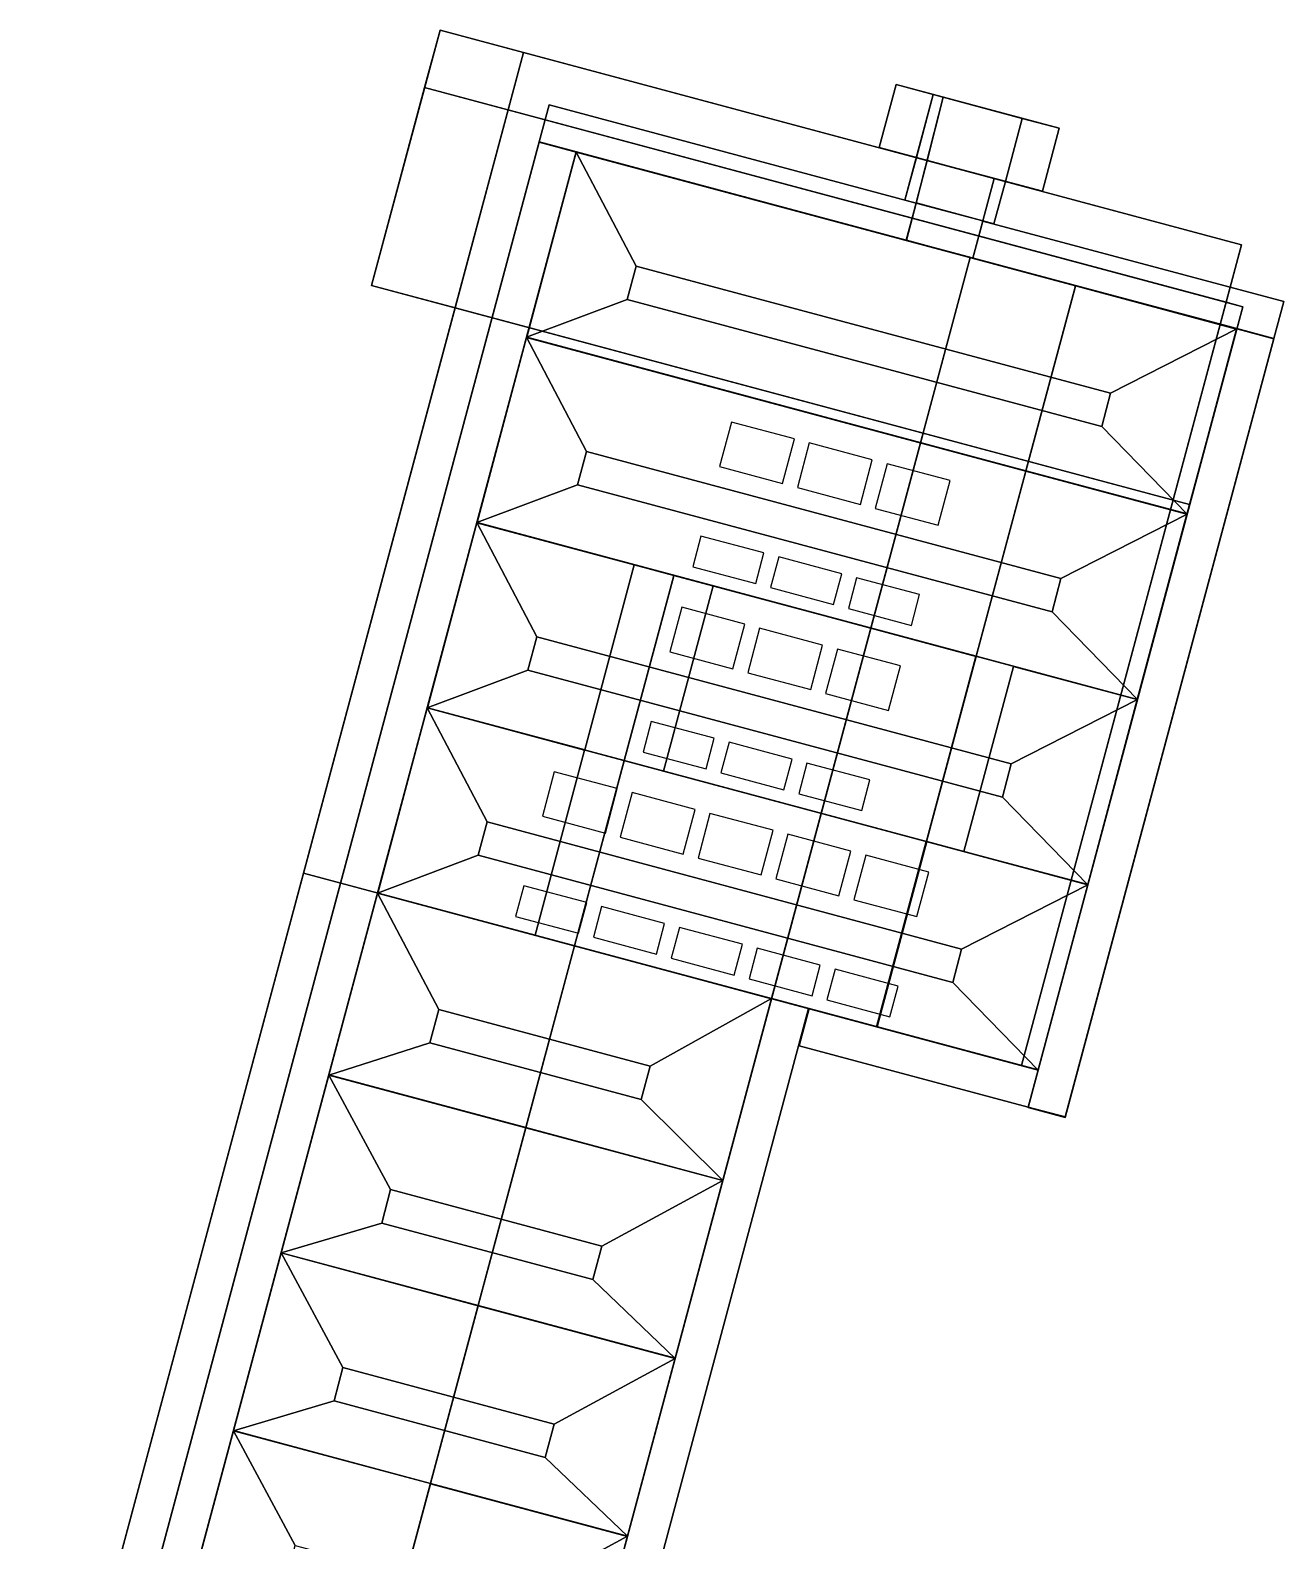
# Model space of a CAD drawing. Header units: metres. Extents: x -26 to 23.2, y -19.2 to 42.9.
# Drawn here: x -9.51 to 23.16, y 3.52 to 42.91 of the extents above; entities that cross this region are included whole.
import ezdxf

# ---------------------------------------------------------------- set-up
doc = ezdxf.new("R2010")
doc.units = ezdxf.units.M

msp = doc.modelspace()

# ---------------------------------------------------------------- linework, layer by layer
at = {"layer": 'Building Shading', "color": 195}
for points in [[(1.17287, 42.90588), (-0.6104, 36.25065), (1.56294, 35.6683), (3.3462, 42.32353)], [(3.3462, 42.32353), (1.56294, 35.6683), (-0.6104, 36.25065), (1.17287, 42.90588)], [(1.17287, 42.90588), (1.17287, 42.90588, -15), (-0.6104, 36.25065, -15), (-0.6104, 36.25065)], [(-0.6104, 36.25065), (-0.6104, 36.25065, -15), (1.17287, 42.90588, -15), (1.17287, 42.90588)], [(22.05618, 37.31021, -15), (21.65502, 35.81302, -15), (0.7717, 41.40869, -15), (1.17287, 42.90588, -15)], [(1.17287, 42.90588, -15), (0.7717, 41.40869, -15), (21.65502, 35.81302, -15), (22.05618, 37.31021, -15)], [(22.05618, 37.31021), (22.05618, 37.31021, -15), (1.17287, 42.90588, -15), (1.17287, 42.90588)], [(1.17287, 42.90588), (1.17287, 42.90588, -15), (22.05618, 37.31021, -15), (22.05618, 37.31021)], [(3.3462, 42.32353), (-2.38664, 20.92828), (16.32334, 15.91495), (22.05618, 37.31021)], [(22.05618, 37.31021), (16.32334, 15.91495), (-2.38664, 20.92828), (3.3462, 42.32353)], [(22.08968, 35.69656, -15), (20.70759, 30.53851, -15), (-0.6104, 36.25065, -15), (0.7717, 41.40869, -15)], [(0.7717, 41.40869, -15), (-0.6104, 36.25065, -15), (20.70759, 30.53851, -15), (22.08968, 35.69656, -15)], [(16.34456, 40.60682, 1.02), (15.90457, 38.96475, 1.02), (12.61988, 39.84487, 1.02), (13.05987, 41.48695, 1.02)], [(13.05987, 41.48695, 1.02), (12.61988, 39.84487, 1.02), (15.90457, 38.96475, 1.02), (16.34456, 40.60682, 1.02)], [(13.05987, 41.48695, 1.12), (12.61988, 39.84487, 1.12), (13.58581, 39.58606, 1.12), (14.0258, 41.22813, 1.12)], [(14.0258, 41.22813, 1.12), (13.58581, 39.58606, 1.12), (12.61988, 39.84487, 1.12), (13.05987, 41.48695, 1.12)], [(13.05987, 41.48695, 1.12), (13.05987, 41.48695, 1.02), (12.61988, 39.84487, 1.02), (12.61988, 39.84487, 1.12)], [(12.61988, 39.84487, 1.12), (12.61988, 39.84487, 1.02), (13.05987, 41.48695, 1.02), (13.05987, 41.48695, 1.12)], [(17.31049, 40.348, 1.12), (17.31049, 40.348, 1.02), (13.05987, 41.48695, 1.02), (13.05987, 41.48695, 1.12)], [(13.05987, 41.48695, 1.12), (13.05987, 41.48695, 1.02), (17.31049, 40.348, 1.02), (17.31049, 40.348, 1.12)], [(13.57859, 38.40003, 1.02), (13.32096, 37.43635, 1.02), (3.757, 39.99383, 1.02), (4.01582, 40.95976, 1.02)], [(4.01582, 40.95976, 1.02), (3.757, 39.99383, 1.02), (13.32096, 37.43635, 1.02), (13.57859, 38.40003, 1.02)], [(14.0258, 41.22813, 1.12), (13.28877, 38.47751, 1.12), (13.57859, 38.40003, 1.12), (14.28661, 41.15825, 1.12)], [(14.28661, 41.15825, 1.12), (13.57859, 38.40003, 1.12), (13.28877, 38.47751, 1.12), (14.0258, 41.22813, 1.12)], [(14.28661, 41.15825, 1.12), (13.86391, 39.51154, 1.12), (16.87049, 38.70593, 1.12), (17.31049, 40.348, 1.12)], [(17.31049, 40.348, 1.12), (16.87049, 38.70593, 1.12), (13.86391, 39.51154, 1.12), (14.28661, 41.15825, 1.12)], [(17.31049, 40.348, 1.02), (16.87049, 38.70593, 1.02), (15.90457, 38.96475, 1.02), (16.34456, 40.60682, 1.02)], [(16.34456, 40.60682, 1.02), (15.90457, 38.96475, 1.02), (16.87049, 38.70593, 1.02), (17.31049, 40.348, 1.02)], [(16.87049, 38.70593, 1.12), (16.87049, 38.70593, 1.02), (17.31049, 40.348, 1.02), (17.31049, 40.348, 1.12)], [(17.31049, 40.348, 1.12), (17.31049, 40.348, 1.02), (16.87049, 38.70593, 1.02), (16.87049, 38.70593, 1.12)], [(4.72159, 39.72916, 1.02), (-6.66903, -2.78124, 1.02), (-7.63496, -2.52242, 1.02), (3.75567, 39.98797, 1.02)], [(3.75567, 39.98797, 1.02), (-7.63496, -2.52242, 1.02), (-6.66903, -2.78124, 1.02), (4.72159, 39.72916, 1.02)], [(4.72396, 39.73887, 4.12), (-6.66667, -2.77152, 4.12), (-7.63259, -2.5127, 4.12), (3.75803, 39.99769, 4.12)], [(3.75803, 39.99769, 4.12), (-7.63259, -2.5127, 4.12), (-6.66667, -2.77152, 4.12), (4.72396, 39.73887, 4.12)], [(12.61988, 39.84487, 1.12), (12.61988, 39.84487, 1.02), (13.58581, 39.58606, 1.02), (13.58581, 39.58606, 1.12)], [(13.58581, 39.58606, 1.12), (13.58581, 39.58606, 1.02), (12.61988, 39.84487, 1.02), (12.61988, 39.84487, 1.12)], [(15.61479, 39.04239, 1.02), (15.31806, 37.93498, 1.02), (13.28877, 38.47751, 1.02), (13.58581, 39.58606, 1.02)], [(13.58581, 39.58606, 1.02), (13.28877, 38.47751, 1.02), (15.31806, 37.93498, 1.02), (15.61479, 39.04239, 1.02)], [(13.58581, 39.58606, 1.12), (13.58581, 39.58606, 1.02), (13.28877, 38.47751, 1.02), (13.28877, 38.47751, 1.12)], [(13.28877, 38.47751, 1.12), (13.28877, 38.47751, 1.02), (13.58581, 39.58606, 1.02), (13.58581, 39.58606, 1.12)], [(13.86391, 39.51154, 1.12), (13.57937, 38.40303, 1.12), (15.6085, 37.85979, 1.12), (15.90457, 38.96475, 1.12)], [(15.90457, 38.96475, 1.12), (15.6085, 37.85979, 1.12), (13.57937, 38.40303, 1.12), (13.86391, 39.51154, 1.12)], [(15.90457, 38.96475, 1.02), (15.6085, 37.85979, 1.02), (15.3187, 37.93738, 1.02), (15.61479, 39.04239, 1.02)], [(15.61479, 39.04239, 1.02), (15.3187, 37.93738, 1.02), (15.6085, 37.85979, 1.02), (15.90457, 38.96475, 1.02)], [(15.6085, 37.85979, 1.12), (15.6085, 37.85979, 1.02), (15.90457, 38.96475, 1.02), (15.90457, 38.96475, 1.12)], [(15.90457, 38.96475, 1.12), (15.90457, 38.96475, 1.02), (15.6085, 37.85979, 1.02), (15.6085, 37.85979, 1.12)], [(15.90457, 38.96475, 1.12), (15.90457, 38.96475, 1.02), (16.87049, 38.70593, 1.02), (16.87049, 38.70593, 1.12)], [(16.87049, 38.70593, 1.12), (16.87049, 38.70593, 1.02), (15.90457, 38.96475, 1.02), (15.90457, 38.96475, 1.12)], [(13.28877, 38.47751, 1.12), (13.28877, 38.47751, 1.02), (13.57859, 38.40003, 1.02), (13.57859, 38.40003, 1.12)], [(13.57859, 38.40003, 1.12), (13.57859, 38.40003, 1.02), (13.28877, 38.47751, 1.02), (13.28877, 38.47751, 1.12)], [(13.57937, 38.40303, 1.12), (13.32932, 37.42894, 1.12), (15.05833, 36.96565, 1.12), (15.3187, 37.93738, 1.12)], [(15.3187, 37.93738, 1.12), (15.05833, 36.96565, 1.12), (13.32932, 37.42894, 1.12), (13.57937, 38.40303, 1.12)], [(15.31806, 37.93498, 1.02), (15.05833, 36.96565, 1.02), (13.32932, 37.42894, 1.02), (13.57859, 38.40003, 1.02)], [(13.57859, 38.40003, 1.02), (13.32932, 37.42894, 1.02), (15.05833, 36.96565, 1.02), (15.31806, 37.93498, 1.02)], [(13.57859, 38.40003, 1.12), (13.57859, 38.40003, 1.02), (13.32932, 37.42894, 1.02), (13.32932, 37.42894, 1.12)], [(13.32932, 37.42894, 1.12), (13.32932, 37.42894, 1.02), (13.57859, 38.40003, 1.02), (13.57859, 38.40003, 1.12)], [(15.05833, 36.96565, 1.12), (15.05833, 36.96565, 1.02), (15.3187, 37.93738, 1.02), (15.3187, 37.93738, 1.12)], [(15.3187, 37.93738, 1.12), (15.3187, 37.93738, 1.02), (15.05833, 36.96565, 1.02), (15.05833, 36.96565, 1.12)], [(23.16046, 35.83212, 1.02), (22.90283, 34.86844, 1.02), (15.05833, 36.96565, 1.02), (15.31715, 37.93158, 1.02)], [(15.31715, 37.93158, 1.02), (15.05833, 36.96565, 1.02), (22.90283, 34.86844, 1.02), (23.16046, 35.83212, 1.02)], [(15.3187, 37.93738, 1.12), (15.3187, 37.93738, 1.02), (15.6085, 37.85979, 1.02), (15.6085, 37.85979, 1.12)], [(15.6085, 37.85979, 1.12), (15.6085, 37.85979, 1.02), (15.3187, 37.93738, 1.02), (15.3187, 37.93738, 1.12)], [(13.32932, 37.42894, 1.12), (13.32932, 37.42894, 1.02), (15.05833, 36.96565, 1.02), (15.05833, 36.96565, 1.12)], [(15.05833, 36.96565, 1.12), (15.05833, 36.96565, 1.02), (13.32932, 37.42894, 1.02), (13.32932, 37.42894, 1.12)], [(21.65502, 35.81302), (21.65502, 35.81302, -15), (22.05618, 37.31021, -15), (22.05618, 37.31021)], [(22.05618, 37.31021), (22.05618, 37.31021, -15), (21.65502, 35.81302, -15), (21.65502, 35.81302)], [(-0.6104, 36.25065), (-0.6104, 36.25065, -15), (1.56294, 35.6683, -15), (1.56294, 35.6683)], [(1.56294, 35.6683), (1.56294, 35.6683, -15), (-0.6104, 36.25065, -15), (-0.6104, 36.25065)], [(13.76258, 32.39942, -15), (2.69289, -8.91323, -15), (-9.50675, -5.64434, -15), (1.56294, 35.6683, -15)], [(1.56294, 35.6683, -15), (-9.50675, -5.64434, -15), (2.69289, -8.91323, -15), (13.76258, 32.39942, -15)], [(1.56294, 35.6683), (1.56294, 35.6683, -15), (-9.50675, -5.64434, -15), (-9.50675, -5.64434)], [(-9.50675, -5.64434), (-9.50675, -5.64434, -15), (1.56294, 35.6683, -15), (1.56294, 35.6683)], [(21.65502, 35.81302), (16.32334, 15.91495), (16.75801, 15.79848), (22.08968, 35.69656)], [(22.08968, 35.69656), (16.75801, 15.79848), (16.32334, 15.91495), (21.65502, 35.81302)], [(16.75801, 15.79848), (16.75801, 15.79848, -15), (22.08968, 35.69656, -15), (22.08968, 35.69656)], [(22.08968, 35.69656), (22.08968, 35.69656, -15), (16.75801, 15.79848, -15), (16.75801, 15.79848)], [(22.08968, 35.69656), (22.08968, 35.69656, -15), (21.65502, 35.81302, -15), (21.65502, 35.81302)], [(21.65502, 35.81302), (21.65502, 35.81302, -15), (22.08968, 35.69656, -15), (22.08968, 35.69656)], [(22.90032, 34.85818, 1.02), (17.46253, 14.56408, 1.02), (16.4966, 14.8229, 1.02), (21.93439, 35.117, 1.02)], [(21.93439, 35.117, 1.02), (16.4966, 14.8229, 1.02), (17.46253, 14.56408, 1.02), (22.90032, 34.85818, 1.02)], [(22.90268, 34.8679, 4.12), (17.46489, 14.5738, 4.12), (16.49897, 14.83262, 4.12), (21.93676, 35.12672, 4.12)], [(21.93676, 35.12672, 4.12), (16.49897, 14.83262, 4.12), (17.46489, 14.5738, 4.12), (22.90268, 34.8679, 4.12)], [(20.70759, 30.53851, -15), (16.75801, 15.79848, -15), (9.813, 17.65939, -15), (13.76258, 32.39942, -15)], [(13.76258, 32.39942, -15), (9.813, 17.65939, -15), (16.75801, 15.79848, -15), (20.70759, 30.53851, -15)], [(-2.38664, 20.92828), (-9.50675, -5.64434), (2.69289, -8.91323), (9.813, 17.65939)], [(9.813, 17.65939), (2.69289, -8.91323), (-9.50675, -5.64434), (-2.38664, 20.92828)], [(2.69289, -8.91323), (2.69289, -8.91323, -15), (9.813, 17.65939, -15), (9.813, 17.65939)], [(9.813, 17.65939), (9.813, 17.65939, -15), (2.69289, -8.91323, -15), (2.69289, -8.91323)], [(10.77893, 17.40057, 4.12), (4.56468, -5.79131, 4.12), (3.59876, -5.53249, 4.12), (9.813, 17.65939, 4.12)], [(9.813, 17.65939, 4.12), (3.59876, -5.53249, 4.12), (4.56468, -5.79131, 4.12), (10.77893, 17.40057, 4.12)], [(10.77893, 17.40057, 1.02), (4.56468, -5.79131, 1.02), (3.59876, -5.53249, 1.02), (9.813, 17.65939, 1.02)], [(9.813, 17.65939, 1.02), (3.59876, -5.53249, 1.02), (4.56468, -5.79131, 1.02), (10.77893, 17.40057, 1.02)], [(9.813, 17.65939), (9.813, 17.65939, -15), (16.75801, 15.79848, -15), (16.75801, 15.79848)], [(16.75801, 15.79848), (16.75801, 15.79848, -15), (9.813, 17.65939, -15), (9.813, 17.65939)], [(16.75779, 15.79854, 4.12), (16.49897, 14.83262, 4.12), (10.52955, 16.43212, 4.12), (10.78837, 17.39804, 4.12)], [(10.78837, 17.39804, 4.12), (10.52955, 16.43212, 4.12), (16.49897, 14.83262, 4.12), (16.75779, 15.79854, 4.12)], [(16.75801, 15.79848, 1.02), (16.49919, 14.83256, 1.02), (10.52977, 16.43206, 1.02), (10.78859, 17.39798, 1.02)], [(10.78859, 17.39798, 1.02), (10.52977, 16.43206, 1.02), (16.49919, 14.83256, 1.02), (16.75801, 15.79848, 1.02)]]:
    msp.add_3dface(points, dxfattribs=at)
at = {"layer": 'CENTRAL', "color": 43}
for points in [[(7.2673, 28.69427, 1.12), (7.2673, 28.69427, 4.12), (4.67911, 19.03502, 4.12), (4.67911, 19.03502, 1.12)], [(7.2673, 28.69427, 1.12), (7.2673, 28.69427, 4.12), (15.1413, 26.58444, 4.12), (15.1413, 26.58444, 1.12)], [(12.55311, 16.92518, 1.12), (12.55311, 16.92518, 4.12), (15.1413, 26.58444, 4.12), (15.1413, 26.58444, 1.12)], [(4.67911, 19.03502, 1.12), (4.67911, 19.03502, 4.12), (9.813, 17.65939, 4.12), (9.813, 17.65939, 1.12)], [(9.813, 17.65939, 1.52), (9.813, 17.65939, 1.12), (12.55601, 16.92441, 1.12), (12.55601, 16.92441, 1.52)], [(9.813, 17.65939, 4.12), (9.813, 17.65939, 3.92), (12.55601, 16.92441, 3.92), (12.55601, 16.92441, 4.12)], [(9.813, 17.65939, 3.92), (9.813, 17.65939, 1.52), (12.55601, 16.92441, 1.52), (12.55601, 16.92441, 3.92)]]:
    msp.add_3dface(points, dxfattribs=at)
at = {"layer": 'CENTRAL', "color": 8}
msp.add_3dface([(15.1442, 26.58366, 1.12), (12.55601, 16.92441, 1.12), (4.67911, 19.03502, 1.12), (7.2673, 28.69427, 1.12)], dxfattribs=at)
at = {"layer": 'CENTRAL', "color": 45}
for points in [[(7.26471, 28.68461, 1.12), (7.26471, 28.68461, 4.12), (4.67911, 19.03502, 4.12), (4.67911, 19.03502, 1.12)], [(8.29016, 28.41709, 4.12), (6.99762, 23.59326, 4.12), (13.84798, 21.75771, 4.12), (15.14053, 26.58154, 4.12)], [(7.2673, 28.69427, 1.12), (7.2673, 28.69427, 4.12), (15.13164, 26.58703, 4.12), (15.13164, 26.58703, 1.12)], [(12.55311, 16.92518, 1.12), (12.55311, 16.92518, 4.12), (15.13871, 26.57478, 4.12), (15.13871, 26.57478, 1.12)], [(12.54635, 16.92699, 4.12), (13.84045, 21.75662, 4.12), (5.9732, 23.86464, 4.12), (4.67911, 19.03502, 4.12)], [(4.67911, 19.03502, 1.12), (4.67911, 19.03502, 4.12), (9.80334, 17.66198, 4.12), (9.80334, 17.66198, 1.12)]]:
    msp.add_3dface(points, dxfattribs=at)
at = {"layer": 'CENTRAL', "color": 15}
for points in [[(7.2673, 28.69427, 4.12), (5.9732, 23.86464, 4.12), (13.8501, 21.75403, 4.12), (15.1442, 26.58366, 4.12)], [(5.9732, 23.86464, 4.12), (4.67911, 19.03502, 4.12), (12.55601, 16.92441, 4.12), (13.8501, 21.75403, 4.12)]]:
    msp.add_3dface(points, dxfattribs=at)
at = {"layer": 'CENTRAL', "color": 143}
for points in [[(9.9096, 17.63351, 3.868), (9.9096, 17.63351, 2.842), (12.45942, 16.95029, 2.842), (12.45942, 16.95029, 3.868)], [(9.9096, 17.63351, 2.738), (9.9096, 17.63351, 2.272), (12.45942, 16.95029, 2.272), (12.45942, 16.95029, 2.738)]]:
    msp.add_3dface(points, dxfattribs=at)
at = {"layer": 'LARGECONF', "color": 43}
for points in [[(4.72287, 39.73393, 3.92), (4.72287, 39.73393, 1.52), (2.1334, 30.0699, 1.52), (2.1334, 30.0699, 3.92)], [(4.72287, 39.73393, 4.12), (4.72287, 39.73393, 3.92), (2.1334, 30.0699, 3.92), (2.1334, 30.0699, 4.12)], [(4.72287, 39.73393, 1.52), (4.72287, 39.73393, 1.12), (2.1334, 30.0699, 1.12), (2.1334, 30.0699, 1.52)], [(17.73435, 36.25022, 3.92), (17.73435, 36.25022, 1.52), (4.72316, 39.73501, 1.52), (4.72316, 39.73501, 3.92)], [(17.73435, 36.25022, 4.12), (17.73435, 36.25022, 3.92), (4.72316, 39.73501, 3.92), (4.72316, 39.73501, 4.12)], [(17.73435, 36.25022, 1.52), (17.73435, 36.25022, 1.12), (4.72316, 39.73501, 1.12), (4.72316, 39.73501, 1.52)], [(15.1442, 26.58366, 1.12), (15.1442, 26.58366, 4.12), (17.73239, 36.24292, 4.12), (17.73239, 36.24292, 1.12)], [(2.1334, 30.0699, 1.12), (2.1334, 30.0699, 4.12), (7.2673, 28.69427, 4.12), (7.2673, 28.69427, 1.12)], [(15.1413, 26.58444, 1.12), (15.1413, 26.58444, 4.12), (7.2673, 28.69427, 4.12), (7.2673, 28.69427, 1.12)]]:
    msp.add_3dface(points, dxfattribs=at)
at = {"layer": 'LARGECONF', "color": 8}
msp.add_3dface([(17.73239, 36.24292, 1.12), (15.1442, 26.58366, 1.12), (2.1334, 30.0699, 1.12), (4.72159, 39.72916, 1.12)], dxfattribs=at)
at = {"layer": 'LARGECONF', "color": 143}
for points in [[(4.69699, 39.63733, 2.738), (4.69699, 39.63733, 2.272), (2.15928, 30.16649, 2.272), (2.15928, 30.16649, 2.738)], [(4.69699, 39.63733, 3.868), (4.69699, 39.63733, 2.842), (2.15928, 30.16649, 2.842), (2.15928, 30.16649, 3.868)], [(17.63734, 36.27458, 3.868), (17.63734, 36.27458, 2.272), (4.81948, 39.70813, 2.272), (4.81948, 39.70813, 3.868)]]:
    msp.add_3dface(points, dxfattribs=at)
at = {"layer": 'LARGECONF', "color": 15}
for points in [[(4.72159, 39.72916, 4.12), (3.42847, 34.90318, 4.12), (16.43927, 31.41694, 4.12), (17.73239, 36.24292, 4.12)], [(3.4275, 34.89953, 4.12), (2.1334, 30.0699, 4.12), (15.1442, 26.58366, 4.12), (16.4383, 31.41329, 4.12)]]:
    msp.add_3dface(points, dxfattribs=at)
at = {"layer": 'LARGECONF', "color": 45}
for points in [[(4.72371, 39.72548, 4.12), (3.43215, 34.9053, 4.12), (16.43715, 31.42062, 4.12), (17.72872, 36.2408, 4.12)], [(15.1442, 26.58366, 1.12), (15.1442, 26.58366, 4.12), (17.7298, 36.23326, 4.12), (17.7298, 36.23326, 1.12)], [(3.42962, 34.89585, 4.12), (2.13708, 30.07202, 4.12), (15.14208, 26.58734, 4.12), (16.43462, 31.41117, 4.12)], [(2.1334, 30.0699, 1.12), (2.1334, 30.0699, 4.12), (7.25764, 28.69686, 4.12), (7.25764, 28.69686, 1.12)], [(15.13164, 26.58703, 1.12), (15.13164, 26.58703, 4.12), (7.2673, 28.69427, 4.12), (7.2673, 28.69427, 1.12)]]:
    msp.add_3dface(points, dxfattribs=at)
at = {"layer": 'NEOFF', "color": 8}
msp.add_3dface([(21.93439, 35.117, 1.12), (16.75801, 15.79848, 1.12), (12.55601, 16.92441, 1.12), (17.73239, 36.24292, 1.12)], dxfattribs=at)
at = {"layer": 'NEOFF', "color": 43}
for points in [[(17.73239, 36.24292, 1.12), (17.73239, 36.24292, 4.12), (15.1442, 26.58366, 4.12), (15.1442, 26.58366, 1.12)], [(21.93698, 35.12666, 3.92), (21.93698, 35.12666, 1.52), (17.73475, 36.25173, 1.52), (17.73475, 36.25173, 3.92)], [(21.93698, 35.12666, 4.12), (21.93698, 35.12666, 3.92), (17.73475, 36.25173, 3.92), (17.73475, 36.25173, 4.12)], [(21.93698, 35.12666, 1.52), (21.93698, 35.12666, 1.12), (17.73475, 36.25173, 1.12), (17.73475, 36.25173, 1.52)], [(16.75801, 15.79848, 1.52), (16.75801, 15.79848, 1.12), (21.93698, 35.12666, 1.12), (21.93698, 35.12666, 1.52)], [(16.75801, 15.79848, 3.92), (16.75801, 15.79848, 1.52), (21.93698, 35.12666, 1.52), (21.93698, 35.12666, 3.92)], [(16.75801, 15.79848, 4.12), (16.75801, 15.79848, 3.92), (21.93698, 35.12666, 3.92), (21.93698, 35.12666, 4.12)], [(15.1413, 26.58444, 1.12), (15.1413, 26.58444, 4.12), (12.55311, 16.92518, 4.12), (12.55311, 16.92518, 1.12)], [(12.55601, 16.92441, 3.92), (12.55601, 16.92441, 1.52), (16.75801, 15.79848, 1.52), (16.75801, 15.79848, 3.92)], [(12.55601, 16.92441, 4.12), (12.55601, 16.92441, 3.92), (16.75801, 15.79848, 3.92), (16.75801, 15.79848, 4.12)], [(12.55601, 16.92441, 1.52), (12.55601, 16.92441, 1.12), (16.75801, 15.79848, 1.12), (16.75801, 15.79848, 1.52)]]:
    msp.add_3dface(points, dxfattribs=at)
at = {"layer": 'NEOFF', "color": 45}
for points in [[(17.7298, 36.23326, 1.12), (17.7298, 36.23326, 4.12), (15.1442, 26.58366, 4.12), (15.1442, 26.58366, 1.12)], [(17.7338, 36.24047, 4.12), (16.44172, 31.41836, 4.12), (20.63964, 30.29353, 4.12), (21.93172, 35.11564, 4.12)], [(16.44042, 31.40962, 4.12), (15.14787, 26.58579, 4.12), (19.34408, 25.46142, 4.12), (20.63662, 30.28525, 4.12)], [(15.13871, 26.57478, 1.12), (15.13871, 26.57478, 4.12), (12.55311, 16.92518, 4.12), (12.55311, 16.92518, 1.12)], [(16.11719, 26.31985, 4.12), (14.82465, 21.49601, 4.12), (18.04998, 20.63179, 4.12), (19.34253, 25.45562, 4.12)], [(13.85976, 21.75145, 4.12), (12.56567, 16.92182, 4.12), (16.75801, 15.79848, 4.12), (18.0521, 20.62811, 4.12)]]:
    msp.add_3dface(points, dxfattribs=at)
at = {"layer": 'NEOFF', "color": 15}
for points in [[(17.73239, 36.24292, 4.12), (16.43927, 31.41694, 4.12), (20.64127, 30.29102, 4.12), (21.93417, 35.11706, 4.12)], [(16.4383, 31.41329, 4.12), (15.1442, 26.58366, 4.12), (19.3462, 25.45774, 4.12), (20.64029, 30.28737, 4.12)], [(15.1442, 26.58366, 4.12), (13.8501, 21.75403, 4.12), (18.0521, 20.62811, 4.12), (19.3462, 25.45774, 4.12)], [(13.8501, 21.75403, 4.12), (12.55601, 16.92441, 4.12), (16.75801, 15.79848, 4.12), (18.0521, 20.62811, 4.12)]]:
    msp.add_3dface(points, dxfattribs=at)
at = {"layer": 'NEOFF', "color": 143}
for points in [[(21.84039, 35.15254, 3.868), (21.84039, 35.15254, 2.272), (17.83134, 36.22585, 2.272), (17.83134, 36.22585, 3.868)], [(16.78389, 15.89508, 3.868), (16.78389, 15.89508, 2.842), (21.9111, 35.03007, 2.842), (21.9111, 35.03007, 3.868)], [(16.78389, 15.89508, 2.738), (16.78389, 15.89508, 2.272), (21.9111, 35.03007, 2.272), (21.9111, 35.03007, 2.738)], [(12.6526, 16.89852, 2.738), (12.6526, 16.89852, 2.272), (16.66142, 15.82437, 2.272), (16.66142, 15.82437, 2.738)], [(12.6526, 16.89852, 3.868), (12.6526, 16.89852, 2.842), (16.66142, 15.82437, 2.842), (16.66142, 15.82437, 3.868)]]:
    msp.add_3dface(points, dxfattribs=at)
at = {"layer": 'NWOFF', "color": 43}
for points in [[(2.1334, 30.0699, 3.92), (2.1334, 30.0699, 1.52), (-0.45479, 20.41064, 1.52), (-0.45479, 20.41064, 3.92)], [(2.1334, 30.0699, 4.12), (2.1334, 30.0699, 3.92), (-0.45479, 20.41064, 3.92), (-0.45479, 20.41064, 4.12)], [(2.1334, 30.0699, 1.52), (2.1334, 30.0699, 1.12), (-0.45479, 20.41064, 1.12), (-0.45479, 20.41064, 1.52)], [(7.2673, 28.69427, 1.12), (7.2673, 28.69427, 4.12), (2.1334, 30.0699, 4.12), (2.1334, 30.0699, 1.12)], [(4.67911, 19.03502, 1.12), (4.67911, 19.03502, 4.12), (7.2673, 28.69427, 4.12), (7.2673, 28.69427, 1.12)], [(-0.45479, 20.41064, 1.12), (-0.45479, 20.41064, 4.12), (4.67911, 19.03502, 4.12), (4.67911, 19.03502, 1.12)]]:
    msp.add_3dface(points, dxfattribs=at)
at = {"layer": 'NWOFF', "color": 8}
msp.add_3dface([(7.2673, 28.69427, 1.12), (4.67911, 19.03502, 1.12), (-0.45479, 20.41064, 1.12), (2.1334, 30.0699, 1.12)], dxfattribs=at)
at = {"layer": 'NWOFF', "color": 143}
for points in [[(2.10752, 29.9733, 3.868), (2.10752, 29.9733, 2.842), (-0.42891, 20.50723, 2.842), (-0.42891, 20.50723, 3.868)], [(2.10752, 29.9733, 2.738), (2.10752, 29.9733, 2.272), (-0.42891, 20.50723, 2.272), (-0.42891, 20.50723, 2.738)]]:
    msp.add_3dface(points, dxfattribs=at)
at = {"layer": 'NWOFF', "color": 15}
for points in [[(2.1334, 30.0699, 4.12), (0.83931, 25.24027, 4.12), (5.9732, 23.86464, 4.12), (7.2673, 28.69427, 4.12)], [(4.67911, 19.03502, 4.12), (5.9732, 23.86464, 4.12), (0.83931, 25.24027, 4.12), (-0.45479, 20.41064, 4.12)]]:
    msp.add_3dface(points, dxfattribs=at)
at = {"layer": 'NWOFF', "color": 45}
for points in [[(2.13552, 30.06622, 4.12), (0.84298, 25.24239, 4.12), (4.94237, 24.14396, 4.12), (6.23491, 28.96779, 4.12)], [(7.25764, 28.69686, 1.12), (7.25764, 28.69686, 4.12), (2.1334, 30.0699, 4.12), (2.1334, 30.0699, 1.12)], [(4.67911, 19.03502, 1.12), (4.67911, 19.03502, 4.12), (7.26471, 28.68461, 4.12), (7.26471, 28.68461, 1.12)], [(0.84143, 25.23659, 4.12), (-0.45111, 20.41276, 4.12), (3.64827, 19.31433, 4.12), (4.94082, 24.13817, 4.12)], [(-0.45479, 20.41064, 1.12), (-0.45479, 20.41064, 4.12), (4.66945, 19.0376, 4.12), (4.66945, 19.0376, 1.12)]]:
    msp.add_3dface(points, dxfattribs=at)
at = {"layer": 'ROOFN0', "color": 8}
for points in [[(5.9732, 23.86464, 4.12), (4.67911, 19.03502, 4.12), (-0.45479, 20.41064, 4.12), (0.83931, 25.24027, 4.12)], [(13.8501, 21.75403, 4.12), (12.55601, 16.92441, 4.12), (4.67911, 19.03502, 4.12), (5.9732, 23.86464, 4.12)], [(18.0521, 20.62811, 4.12), (16.75801, 15.79848, 4.12), (12.55601, 16.92441, 4.12), (13.8501, 21.75403, 4.12)]]:
    msp.add_3dface(points, dxfattribs=at)
at = {"layer": 'ROOFN0', "color": 15}
for points in [[(2.40233, 22.26432, 5.42), (0.83931, 25.24027, 4.12), (-0.45479, 20.41064, 4.12), (2.1694, 21.39499, 5.42)], [(14.76618, 18.95144, 5.42), (18.0521, 20.62811, 4.12), (0.83931, 25.24027, 4.12), (2.40233, 22.26432, 5.42)], [(2.40233, 22.26432, 5.42), (2.1694, 21.39499, 5.42), (14.53325, 18.08211, 5.42), (14.76618, 18.95144, 5.42)], [(2.1694, 21.39499, 5.42), (-0.45479, 20.41064, 4.12), (16.75801, 15.79848, 4.12), (14.53325, 18.08211, 5.42)], [(14.53325, 18.08211, 5.42), (16.75801, 15.79848, 4.12), (18.0521, 20.62811, 4.12), (14.76618, 18.95144, 5.42)]]:
    msp.add_3dface(points, dxfattribs=at)
at = {"layer": 'ROOFN0', "color": 45}
for points in [[(4.94082, 24.13817, 4.12), (3.64827, 19.31433, 4.12), (-0.45111, 20.41276, 4.12), (0.84143, 25.23659, 4.12)], [(13.84045, 21.75662, 4.12), (12.54635, 16.92699, 4.12), (4.67911, 19.03502, 4.12), (5.9732, 23.86464, 4.12)], [(18.0521, 20.62811, 4.12), (16.75801, 15.79848, 4.12), (12.56567, 16.92182, 4.12), (13.85976, 21.75145, 4.12)]]:
    msp.add_3dface(points, dxfattribs=at)
at = {"layer": 'ROOFN0', "color": 143}
for points in [[(5.48153, 21.97173, 5.1493), (5.79301, 23.13421, 4.51588), (4.15094, 23.5742, 4.51588), (3.83945, 22.41172, 5.1493)], [(7.50997, 21.42821, 5.1493), (7.82146, 22.59069, 4.51588), (6.17938, 23.03068, 4.51588), (5.8679, 21.8682, 5.1493)], [(9.53841, 20.88469, 5.1493), (9.8499, 22.04717, 4.51588), (8.20783, 22.48716, 4.51588), (7.89634, 21.32468, 5.1493)], [(11.56686, 20.34117, 5.1493), (11.87835, 21.50365, 4.51588), (10.23627, 21.94364, 4.51588), (9.92479, 20.78116, 5.1493)], [(13.5953, 19.79765, 5.1493), (13.90679, 20.96013, 4.51588), (12.26472, 21.40012, 4.51588), (11.95323, 20.23764, 5.1493)], [(3.35455, 20.60206, 5.05379), (3.14007, 19.80159, 4.39285), (4.78214, 19.36159, 4.39285), (4.99663, 20.16207, 5.05379)], [(5.383, 20.05854, 5.05379), (5.16851, 19.25807, 4.39285), (6.81059, 18.81807, 4.39285), (7.02507, 19.61855, 5.05379)], [(7.41144, 19.51502, 5.05379), (7.19696, 18.71455, 4.39285), (8.83903, 18.27455, 4.39285), (9.05352, 19.07503, 5.05379)], [(9.43989, 18.9715, 5.05379), (9.2254, 18.17103, 4.39285), (10.86747, 17.73103, 4.39285), (11.08196, 18.53151, 5.05379)], [(11.46833, 18.42798, 5.05379), (11.25385, 17.62751, 4.39285), (12.89592, 17.18751, 4.39285), (13.11041, 17.98799, 5.05379)]]:
    msp.add_3dface(points, dxfattribs=at)
at = {"layer": 'ROOFN1', "color": 8}
for points in [[(7.2673, 28.69427, 4.12), (5.9732, 23.86464, 4.12), (0.83931, 25.24027, 4.12), (2.1334, 30.0699, 4.12)], [(15.1442, 26.58366, 4.12), (13.8501, 21.75403, 4.12), (5.9732, 23.86464, 4.12), (7.2673, 28.69427, 4.12)], [(19.3462, 25.45774, 4.12), (18.0521, 20.62811, 4.12), (13.8501, 21.75403, 4.12), (15.1442, 26.58366, 4.12)]]:
    msp.add_3dface(points, dxfattribs=at)
at = {"layer": 'ROOFN1', "color": 15}
for points in [[(3.69643, 27.09395, 5.42), (2.1334, 30.0699, 4.12), (0.83931, 25.24027, 4.12), (3.46349, 26.22462, 5.42)], [(16.06028, 23.78107, 5.42), (19.3462, 25.45774, 4.12), (2.1334, 30.0699, 4.12), (3.69643, 27.09395, 5.42)], [(3.69643, 27.09395, 5.42), (3.46349, 26.22462, 5.42), (15.82734, 22.91174, 5.42), (16.06028, 23.78107, 5.42)], [(3.46349, 26.22462, 5.42), (0.83931, 25.24027, 4.12), (18.0521, 20.62811, 4.12), (15.82734, 22.91174, 5.42)], [(15.82734, 22.91174, 5.42), (18.0521, 20.62811, 4.12), (19.3462, 25.45774, 4.12), (16.06028, 23.78107, 5.42)]]:
    msp.add_3dface(points, dxfattribs=at)
at = {"layer": 'ROOFN1', "color": 45}
for points in [[(6.23491, 28.96779, 4.12), (4.94237, 24.14396, 4.12), (0.84298, 25.24239, 4.12), (2.13552, 30.06622, 4.12)], [(15.14053, 26.58154, 4.12), (13.84798, 21.75771, 4.12), (6.99762, 23.59326, 4.12), (8.29016, 28.41709, 4.12)], [(19.34253, 25.45562, 4.12), (18.04998, 20.63179, 4.12), (14.82465, 21.49601, 4.12), (16.11719, 26.31985, 4.12)]]:
    msp.add_3dface(points, dxfattribs=at)
at = {"layer": 'ROOFN1', "color": 143}
for points in [[(8.80407, 26.25784, 5.1493), (9.11555, 27.42032, 4.51588), (7.47348, 27.86031, 4.51588), (7.16199, 26.69783, 5.1493)], [(10.83251, 25.71432, 5.1493), (11.144, 26.8768, 4.51588), (9.50192, 27.31679, 4.51588), (9.19044, 26.15431, 5.1493)], [(12.86095, 25.1708, 5.1493), (13.17244, 26.33328, 4.51588), (11.53037, 26.77327, 4.51588), (11.21888, 25.61079, 5.1493)], [(6.67709, 24.88817, 5.05379), (6.46261, 24.08769, 4.39285), (8.10468, 23.6477, 4.39285), (8.31917, 24.44818, 5.05379)], [(8.70554, 24.34465, 5.05379), (8.49105, 23.54417, 4.39285), (10.13313, 23.10418, 4.39285), (10.34761, 23.90466, 5.05379)], [(10.73398, 23.80113, 5.05379), (10.5195, 23.00065, 4.39285), (12.16157, 22.56066, 4.39285), (12.37606, 23.36114, 5.05379)]]:
    msp.add_3dface(points, dxfattribs=at)
at = {"layer": 'ROOFN2', "color": 8}
for points in [[(16.4383, 31.41329, 4.12), (15.1442, 26.58366, 4.12), (2.1334, 30.0699, 4.12), (3.4275, 34.89953, 4.12)], [(20.64029, 30.28737, 4.12), (19.3462, 25.45774, 4.12), (15.1442, 26.58366, 4.12), (16.4383, 31.41329, 4.12)]]:
    msp.add_3dface(points, dxfattribs=at)
at = {"layer": 'ROOFN2', "color": 15}
for points in [[(4.99052, 31.92358, 5.42), (3.4275, 34.89953, 4.12), (2.1334, 30.0699, 4.12), (4.75759, 31.05425, 5.42)], [(17.35438, 28.6107, 5.42), (20.64029, 30.28737, 4.12), (3.4275, 34.89953, 4.12), (4.99052, 31.92358, 5.42)], [(4.99052, 31.92358, 5.42), (4.75759, 31.05425, 5.42), (17.12144, 27.74136, 5.42), (17.35438, 28.6107, 5.42)], [(4.75759, 31.05425, 5.42), (2.1334, 30.0699, 4.12), (19.3462, 25.45774, 4.12), (17.12144, 27.74136, 5.42)], [(17.12144, 27.74136, 5.42), (19.3462, 25.45774, 4.12), (20.64029, 30.28737, 4.12), (17.35438, 28.6107, 5.42)]]:
    msp.add_3dface(points, dxfattribs=at)
at = {"layer": 'ROOFN2', "color": 45}
for points in [[(16.43462, 31.41117, 4.12), (15.14208, 26.58734, 4.12), (2.13708, 30.07202, 4.12), (3.42962, 34.89585, 4.12)], [(20.63662, 30.28525, 4.12), (19.34408, 25.46142, 4.12), (15.14787, 26.58579, 4.12), (16.44042, 31.40962, 4.12)]]:
    msp.add_3dface(points, dxfattribs=at)
at = {"layer": 'ROOFN2', "color": 143}
for points in [[(10.09816, 31.08747, 5.1493), (10.40965, 32.24995, 4.51588), (8.76757, 32.68994, 4.51588), (8.45609, 31.52746, 5.1493)], [(12.12661, 30.54395, 5.1493), (12.43809, 31.70643, 4.51588), (10.79602, 32.14642, 4.51588), (10.48453, 30.98394, 5.1493)], [(14.15505, 30.00043, 5.1493), (14.46654, 31.16291, 4.51588), (12.82446, 31.6029, 4.51588), (12.51298, 30.44042, 5.1493)], [(7.97119, 29.7178, 5.05379), (7.7567, 28.91732, 4.39285), (9.39878, 28.47733, 4.39285), (9.61326, 29.27781, 5.05379)], [(9.99963, 29.17428, 5.05379), (9.78515, 28.3738, 4.39285), (11.42722, 27.93381, 4.39285), (11.64171, 28.73429, 5.05379)], [(12.02808, 28.63076, 5.05379), (11.81359, 27.83028, 4.39285), (13.45567, 27.39029, 4.39285), (13.67015, 28.19077, 5.05379)]]:
    msp.add_3dface(points, dxfattribs=at)
at = {"layer": 'ROOFN3', "color": 15}
for points in [[(6.28462, 36.75321, 5.42), (4.72159, 39.72916, 4.12), (3.4275, 34.89953, 4.12), (6.05168, 35.88388, 5.42)], [(18.64847, 33.44033, 5.42), (21.93439, 35.117, 4.12), (4.72159, 39.72916, 4.12), (6.28462, 36.75321, 5.42)], [(6.28462, 36.75321, 5.42), (6.05168, 35.88388, 5.42), (18.41553, 32.57099, 5.42), (18.64847, 33.44033, 5.42)], [(6.05168, 35.88388, 5.42), (3.4275, 34.89953, 4.12), (20.64029, 30.28737, 4.12), (18.41553, 32.57099, 5.42)], [(18.41553, 32.57099, 5.42), (20.64029, 30.28737, 4.12), (21.93439, 35.117, 4.12), (18.64847, 33.44033, 5.42)]]:
    msp.add_3dface(points, dxfattribs=at)
at = {"layer": 'ROOFN3', "color": 8}
for points in [[(17.73239, 36.24292, 4.12), (16.43927, 31.41694, 4.12), (3.42847, 34.90318, 4.12), (4.72159, 39.72916, 4.12)], [(21.93417, 35.11706, 4.12), (20.64127, 30.29102, 4.12), (16.43927, 31.41694, 4.12), (17.73239, 36.24292, 4.12)]]:
    msp.add_3dface(points, dxfattribs=at)
at = {"layer": 'ROOFN3', "color": 45}
for points in [[(17.72872, 36.2408, 4.12), (16.43715, 31.42062, 4.12), (3.43215, 34.9053, 4.12), (4.72371, 39.72548, 4.12)], [(21.93172, 35.11564, 4.12), (20.63964, 30.29353, 4.12), (16.44172, 31.41836, 4.12), (17.7338, 36.24047, 4.12)]]:
    msp.add_3dface(points, dxfattribs=at)
at = {"layer": 'ROOFS1', "color": 8}
for points in [[(0.92364, 5.01943, 4.12), (-0.31869, 0.38299, 4.12), (-5.45258, 1.75861, 4.12), (-4.21025, 6.39505, 4.12)], [(6.05754, 3.64381, 4.12), (4.81521, -0.99264, 4.12), (-0.31869, 0.38299, 4.12), (0.92364, 5.01943, 4.12)]]:
    msp.add_3dface(points, dxfattribs=at)
at = {"layer": 'ROOFS1', "color": 15}
for points in [[(-2.59893, 3.40617, 5.42), (-4.21025, 6.39505, 4.12), (-5.45258, 1.75861, 4.12), (-2.83187, 2.53684, 5.42)], [(2.90685, 1.9309, 5.42), (6.05754, 3.64381, 4.12), (-4.21025, 6.39505, 4.12), (-2.59893, 3.40617, 5.42)], [(2.67391, 1.06157, 5.42), (4.81521, -0.99264, 4.12), (6.05754, 3.64381, 4.12), (2.90685, 1.9309, 5.42)]]:
    msp.add_3dface(points, dxfattribs=at)
at = {"layer": 'ROOFS1', "color": 45}
msp.add_3dface([(6.05495, 3.63415, 4.12), (4.81521, -0.99264, 4.12), (-0.31869, 0.38299, 4.12), (0.92105, 5.00977, 4.12)], dxfattribs=at)
at = {"layer": 'ROOFS2', "color": 8}
for points in [[(2.16597, 9.65588, 4.12), (0.92364, 5.01943, 4.12), (-4.21025, 6.39505, 4.12), (-2.96792, 11.0315, 4.12)], [(7.29987, 8.28025, 4.12), (6.05754, 3.64381, 4.12), (0.92364, 5.01943, 4.12), (2.16597, 9.65588, 4.12)]]:
    msp.add_3dface(points, dxfattribs=at)
at = {"layer": 'ROOFS2', "color": 15}
for points in [[(-1.3566, 8.04261, 5.42), (-2.96792, 11.0315, 4.12), (-4.21025, 6.39505, 4.12), (-1.58953, 7.17328, 5.42)], [(4.14918, 6.56735, 5.42), (7.29987, 8.28025, 4.12), (-2.96792, 11.0315, 4.12), (-1.3566, 8.04261, 5.42)], [(3.91624, 5.69801, 5.42), (6.05754, 3.64381, 4.12), (7.29987, 8.28025, 4.12), (4.14918, 6.56735, 5.42)], [(-1.3566, 8.04261, 5.42), (-1.58953, 7.17328, 5.42), (3.91624, 5.69801, 5.42), (4.14918, 6.56735, 5.42)], [(-1.58953, 7.17328, 5.42), (-4.21025, 6.39505, 4.12), (6.05754, 3.64381, 4.12), (3.91624, 5.69801, 5.42)]]:
    msp.add_3dface(points, dxfattribs=at)
at = {"layer": 'ROOFS2', "color": 45}
for points in [[(2.1652, 9.65298, 4.12), (0.92442, 5.02233, 4.12), (-4.20658, 6.39718, 4.12), (-2.9658, 11.02782, 4.12)], [(7.2962, 8.27813, 4.12), (6.05542, 3.64748, 4.12), (0.92442, 5.02233, 4.12), (2.1652, 9.65298, 4.12)]]:
    msp.add_3dface(points, dxfattribs=at)
at = {"layer": 'ROOFS3', "color": 8}
for points in [[(3.40831, 14.29232, 4.12), (2.16597, 9.65588, 4.12), (-2.96792, 11.0315, 4.12), (-1.72559, 15.66794, 4.12)], [(8.5422, 12.9167, 4.12), (7.29987, 8.28025, 4.12), (2.16597, 9.65588, 4.12), (3.40831, 14.29232, 4.12)]]:
    msp.add_3dface(points, dxfattribs=at)
at = {"layer": 'ROOFS3', "color": 15}
for points in [[(-0.11427, 12.67906, 5.42), (-1.72559, 15.66794, 4.12), (-2.96792, 11.0315, 4.12), (-0.3472, 11.80972, 5.42)], [(5.39151, 11.20379, 5.42), (8.5422, 12.9167, 4.12), (-1.72559, 15.66794, 4.12), (-0.11427, 12.67906, 5.42)], [(-0.11427, 12.67906, 5.42), (-0.3472, 11.80972, 5.42), (5.15857, 10.33446, 5.42), (5.39151, 11.20379, 5.42)], [(5.15857, 10.33446, 5.42), (7.29987, 8.28025, 4.12), (8.5422, 12.9167, 4.12), (5.39151, 11.20379, 5.42)], [(-0.3472, 11.80972, 5.42), (-2.96792, 11.0315, 4.12), (7.29987, 8.28025, 4.12), (5.15857, 10.33446, 5.42)]]:
    msp.add_3dface(points, dxfattribs=at)
at = {"layer": 'ROOFS3', "color": 45}
for points in [[(3.40753, 14.28942, 4.12), (2.16675, 9.65877, 4.12), (-2.96425, 11.03362, 4.12), (-1.72347, 15.66427, 4.12)], [(8.53853, 12.91458, 4.12), (7.29775, 8.28393, 4.12), (2.16675, 9.65877, 4.12), (3.40753, 14.28942, 4.12)]]:
    msp.add_3dface(points, dxfattribs=at)
at = {"layer": 'ROOFS4', "color": 8}
for points in [[(4.67911, 19.03502, 4.12), (3.40831, 14.29232, 4.12), (-1.72559, 15.66794, 4.12), (-0.45479, 20.41064, 4.12)], [(9.813, 17.65939, 4.12), (8.5422, 12.9167, 4.12), (3.40831, 14.29232, 4.12), (4.67911, 19.03502, 4.12)]]:
    msp.add_3dface(points, dxfattribs=at)
at = {"layer": 'ROOFS4', "color": 15}
for points in [[(1.14359, 17.37346, 5.42), (-0.45479, 20.41064, 4.12), (-1.72559, 15.66794, 4.12), (0.91066, 16.50412, 5.42)], [(6.64937, 15.89819, 5.42), (9.813, 17.65939, 4.12), (-0.45479, 20.41064, 4.12), (1.14359, 17.37346, 5.42)], [(1.14359, 17.37346, 5.42), (0.91066, 16.50412, 5.42), (6.41643, 15.02886, 5.42), (6.64937, 15.89819, 5.42)], [(6.41643, 15.02886, 5.42), (8.5422, 12.9167, 4.12), (9.813, 17.65939, 4.12), (6.64937, 15.89819, 5.42)], [(0.91066, 16.50412, 5.42), (-1.72559, 15.66794, 4.12), (8.5422, 12.9167, 4.12), (6.41643, 15.02886, 5.42)]]:
    msp.add_3dface(points, dxfattribs=at)
at = {"layer": 'ROOFS4', "color": 45}
for points in [[(4.67833, 19.03212, 4.12), (3.40908, 14.29522, 4.12), (-1.72192, 15.67006, 4.12), (-0.45267, 20.40696, 4.12)], [(9.80933, 17.65727, 4.12), (8.54008, 12.92037, 4.12), (3.40908, 14.29522, 4.12), (4.67833, 19.03212, 4.12)]]:
    msp.add_3dface(points, dxfattribs=at)
at = {"layer": 'SEOFF', "color": 43}
for points in [[(-1.53514, -4.15686, 1.12), (-1.53514, -4.15686, 4.12), (4.67911, 19.03502, 4.12), (4.67911, 19.03502, 1.12)], [(9.813, 17.65939, 1.12), (9.813, 17.65939, 4.12), (4.67911, 19.03502, 4.12), (4.67911, 19.03502, 1.12)], [(3.59876, -5.53249, 3.92), (3.59876, -5.53249, 1.52), (9.813, 17.65939, 1.52), (9.813, 17.65939, 3.92)], [(3.59876, -5.53249, 4.12), (3.59876, -5.53249, 3.92), (9.813, 17.65939, 3.92), (9.813, 17.65939, 4.12)], [(3.59876, -5.53249, 1.52), (3.59876, -5.53249, 1.12), (9.813, 17.65939, 1.12), (9.813, 17.65939, 1.52)]]:
    msp.add_3dface(points, dxfattribs=at)
at = {"layer": 'SEOFF', "color": 8}
msp.add_3dface([(9.813, 17.65939, 1.12), (3.59876, -5.53249, 1.12), (-1.53514, -4.15686, 1.12), (4.67911, 19.03502, 1.12)], dxfattribs=at)
at = {"layer": 'SEOFF', "color": 45}
for points in [[(-1.53255, -4.1472, 1.12), (-1.53255, -4.1472, 4.12), (4.67911, 19.03502, 4.12), (4.67911, 19.03502, 1.12)], [(4.67833, 19.03212, 4.12), (3.40908, 14.29522, 4.12), (8.54008, 12.92037, 4.12), (9.80933, 17.65727, 4.12)], [(9.80334, 17.66198, 1.12), (9.80334, 17.66198, 4.12), (4.67911, 19.03502, 4.12), (4.67911, 19.03502, 1.12)], [(3.40753, 14.28942, 4.12), (2.16675, 9.65877, 4.12), (7.29775, 8.28393, 4.12), (8.53853, 12.91458, 4.12)], [(2.1652, 9.65298, 4.12), (0.92442, 5.02233, 4.12), (6.05542, 3.64748, 4.12), (7.2962, 8.27813, 4.12)], [(0.92105, 5.00977, 4.12), (-0.31869, 0.38299, 4.12), (4.81521, -0.99264, 4.12), (6.05495, 3.63415, 4.12)]]:
    msp.add_3dface(points, dxfattribs=at)
at = {"layer": 'SEOFF', "color": 15}
for points in [[(4.67911, 19.03502, 4.12), (3.40831, 14.29232, 4.12), (8.5422, 12.9167, 4.12), (9.813, 17.65939, 4.12)], [(3.40831, 14.29232, 4.12), (2.16597, 9.65588, 4.12), (7.29987, 8.28025, 4.12), (8.5422, 12.9167, 4.12)], [(2.16597, 9.65588, 4.12), (0.92364, 5.01943, 4.12), (6.05754, 3.64381, 4.12), (7.29987, 8.28025, 4.12)], [(0.92364, 5.01943, 4.12), (-0.31869, 0.38299, 4.12), (4.81521, -0.99264, 4.12), (6.05754, 3.64381, 4.12)]]:
    msp.add_3dface(points, dxfattribs=at)
at = {"layer": 'SEOFF', "color": 143}
for points in [[(3.62464, -5.43589, 2.738), (3.62464, -5.43589, 2.272), (9.78712, 17.5628, 2.272), (9.78712, 17.5628, 2.738)], [(3.62464, -5.43589, 3.868), (3.62464, -5.43589, 2.842), (9.78712, 17.5628, 2.842), (9.78712, 17.5628, 3.868)]]:
    msp.add_3dface(points, dxfattribs=at)
at = {"layer": 'SWOFF', "color": 43}
for points in [[(-0.45479, 20.41064, 4.12), (-0.45479, 20.41064, 3.92), (-6.66903, -2.78124, 3.92), (-6.66903, -2.78124, 4.12)], [(-0.45479, 20.41064, 1.52), (-0.45479, 20.41064, 1.12), (-6.66903, -2.78124, 1.12), (-6.66903, -2.78124, 1.52)], [(-0.45479, 20.41064, 3.92), (-0.45479, 20.41064, 1.52), (-6.66903, -2.78124, 1.52), (-6.66903, -2.78124, 3.92)], [(4.67911, 19.03502, 1.12), (4.67911, 19.03502, 4.12), (-0.45479, 20.41064, 4.12), (-0.45479, 20.41064, 1.12)], [(4.67911, 19.03502, 1.12), (4.67911, 19.03502, 4.12), (-1.53514, -4.15686, 4.12), (-1.53514, -4.15686, 1.12)]]:
    msp.add_3dface(points, dxfattribs=at)
at = {"layer": 'SWOFF', "color": 8}
msp.add_3dface([(4.67911, 19.03502, 1.12), (-1.53514, -4.15686, 1.12), (-6.66903, -2.78124, 1.12), (-0.45479, 20.41064, 1.12)], dxfattribs=at)
at = {"layer": 'SWOFF', "color": 143}
for points in [[(-0.48067, 20.31405, 3.868), (-0.48067, 20.31405, 2.842), (-6.64315, -2.68465, 2.842), (-6.64315, -2.68465, 3.868)], [(-0.48067, 20.31405, 2.738), (-0.48067, 20.31405, 2.272), (-6.64315, -2.68465, 2.272), (-6.64315, -2.68465, 2.738)]]:
    msp.add_3dface(points, dxfattribs=at)
at = {"layer": 'SWOFF', "color": 15}
for points in [[(-0.45479, 20.41064, 4.12), (-1.72559, 15.66794, 4.12), (3.40831, 14.29232, 4.12), (4.67911, 19.03502, 4.12)], [(-1.72559, 15.66794, 4.12), (-2.96792, 11.0315, 4.12), (2.16597, 9.65588, 4.12), (3.40831, 14.29232, 4.12)], [(-2.96792, 11.0315, 4.12), (-4.21025, 6.39505, 4.12), (0.92364, 5.01943, 4.12), (2.16597, 9.65588, 4.12)], [(-4.21025, 6.39505, 4.12), (-5.45258, 1.75861, 4.12), (-0.31869, 0.38299, 4.12), (0.92364, 5.01943, 4.12)]]:
    msp.add_3dface(points, dxfattribs=at)
at = {"layer": 'SWOFF', "color": 45}
for points in [[(-0.45267, 20.40696, 4.12), (-1.72192, 15.67006, 4.12), (3.40908, 14.29522, 4.12), (4.67833, 19.03212, 4.12)], [(4.66945, 19.0376, 1.12), (4.66945, 19.0376, 4.12), (-0.45479, 20.41064, 4.12), (-0.45479, 20.41064, 1.12)], [(4.67911, 19.03502, 1.12), (4.67911, 19.03502, 4.12), (-1.53255, -4.1472, 4.12), (-1.53255, -4.1472, 1.12)], [(-1.72347, 15.66427, 4.12), (-2.96425, 11.03362, 4.12), (2.16675, 9.65877, 4.12), (3.40753, 14.28942, 4.12)], [(-2.9658, 11.02782, 4.12), (-4.20658, 6.39718, 4.12), (0.92442, 5.02233, 4.12), (2.1652, 9.65298, 4.12)]]:
    msp.add_3dface(points, dxfattribs=at)
at = {"layer": 'UNDERFLOOR_VOID_SPACE', "color": 43}
for points in [[(4.72159, 39.72916, 1.12), (4.72159, 39.72916), (-6.66903, -2.78124), (-6.66903, -2.78124, 1.12)], [(21.93439, 35.117, 1.12), (21.93439, 35.117), (4.72159, 39.72916), (4.72159, 39.72916, 1.12)], [(16.75801, 15.79848, 1.12), (16.75801, 15.79848), (21.93439, 35.117), (21.93439, 35.117, 1.12)], [(3.59876, -5.53249, 1.12), (3.59876, -5.53249), (9.813, 17.65939), (9.813, 17.65939, 1.12)], [(9.813, 17.65939, 1.12), (9.813, 17.65939), (16.75801, 15.79848), (16.75801, 15.79848, 1.12)]]:
    msp.add_3dface(points, dxfattribs=at)
at = {"layer": 'UNDERFLOOR_VOID_SPACE', "color": 8}
for points in [[(14.98938, 36.97791), (3.59876, -5.53249), (-6.66903, -2.78124), (4.72159, 39.72916)], [(21.93439, 35.117), (16.75801, 15.79848), (9.813, 17.65939), (14.98938, 36.97791)]]:
    msp.add_3dface(points, dxfattribs=at)
at = {"layer": 'UNDERFLOOR_VOID_SPACE', "color": 45}
for points in [[(4.72082, 39.72626, 0.347), (4.72082, 39.72626, 0.003), (-6.66826, -2.77834, 0.003), (-6.66826, -2.77834, 0.347)], [(21.93149, 35.11778, 0.347), (21.93149, 35.11778, 0.003), (4.72449, 39.72838, 0.003), (4.72449, 39.72838, 0.347)], [(16.75853, 15.80042, 0.348), (16.75853, 15.80042, 0.002), (21.93387, 35.11507, 0.002), (21.93387, 35.11507, 0.348)], [(3.59953, -5.52959, 0.347), (3.59953, -5.52959, 0.003), (9.81223, 17.65649, 0.003), (9.81223, 17.65649, 0.347)], [(9.8159, 17.65862, 0.347), (9.8159, 17.65862, 0.003), (16.75511, 15.79926, 0.003), (16.75511, 15.79926, 0.347)]]:
    msp.add_3dface(points, dxfattribs=at)
at = {"layer": 'UNDERFLOOR_VOID_SPACE', "color": 15}
for points in [[(4.72159, 39.72916, 1.12), (2.1334, 30.0699, 1.12), (15.1442, 26.58366, 1.12), (17.73239, 36.24292, 1.12)], [(17.73239, 36.24292, 1.12), (12.55601, 16.92441, 1.12), (16.75801, 15.79848, 1.12), (21.93439, 35.117, 1.12)], [(2.1334, 30.0699, 1.12), (-0.45479, 20.41064, 1.12), (4.67911, 19.03502, 1.12), (7.2673, 28.69427, 1.12)], [(7.2673, 28.69427, 1.12), (4.67911, 19.03502, 1.12), (12.55601, 16.92441, 1.12), (15.1442, 26.58366, 1.12)], [(-0.45479, 20.41064, 1.12), (-6.66903, -2.78124, 1.12), (-1.53514, -4.15686, 1.12), (4.67911, 19.03502, 1.12)], [(4.67911, 19.03502, 1.12), (-1.53514, -4.15686, 1.12), (3.59876, -5.53249, 1.12), (9.813, 17.65939, 1.12)]]:
    msp.add_3dface(points, dxfattribs=at)

doc.saveas('drawing.dxf')
